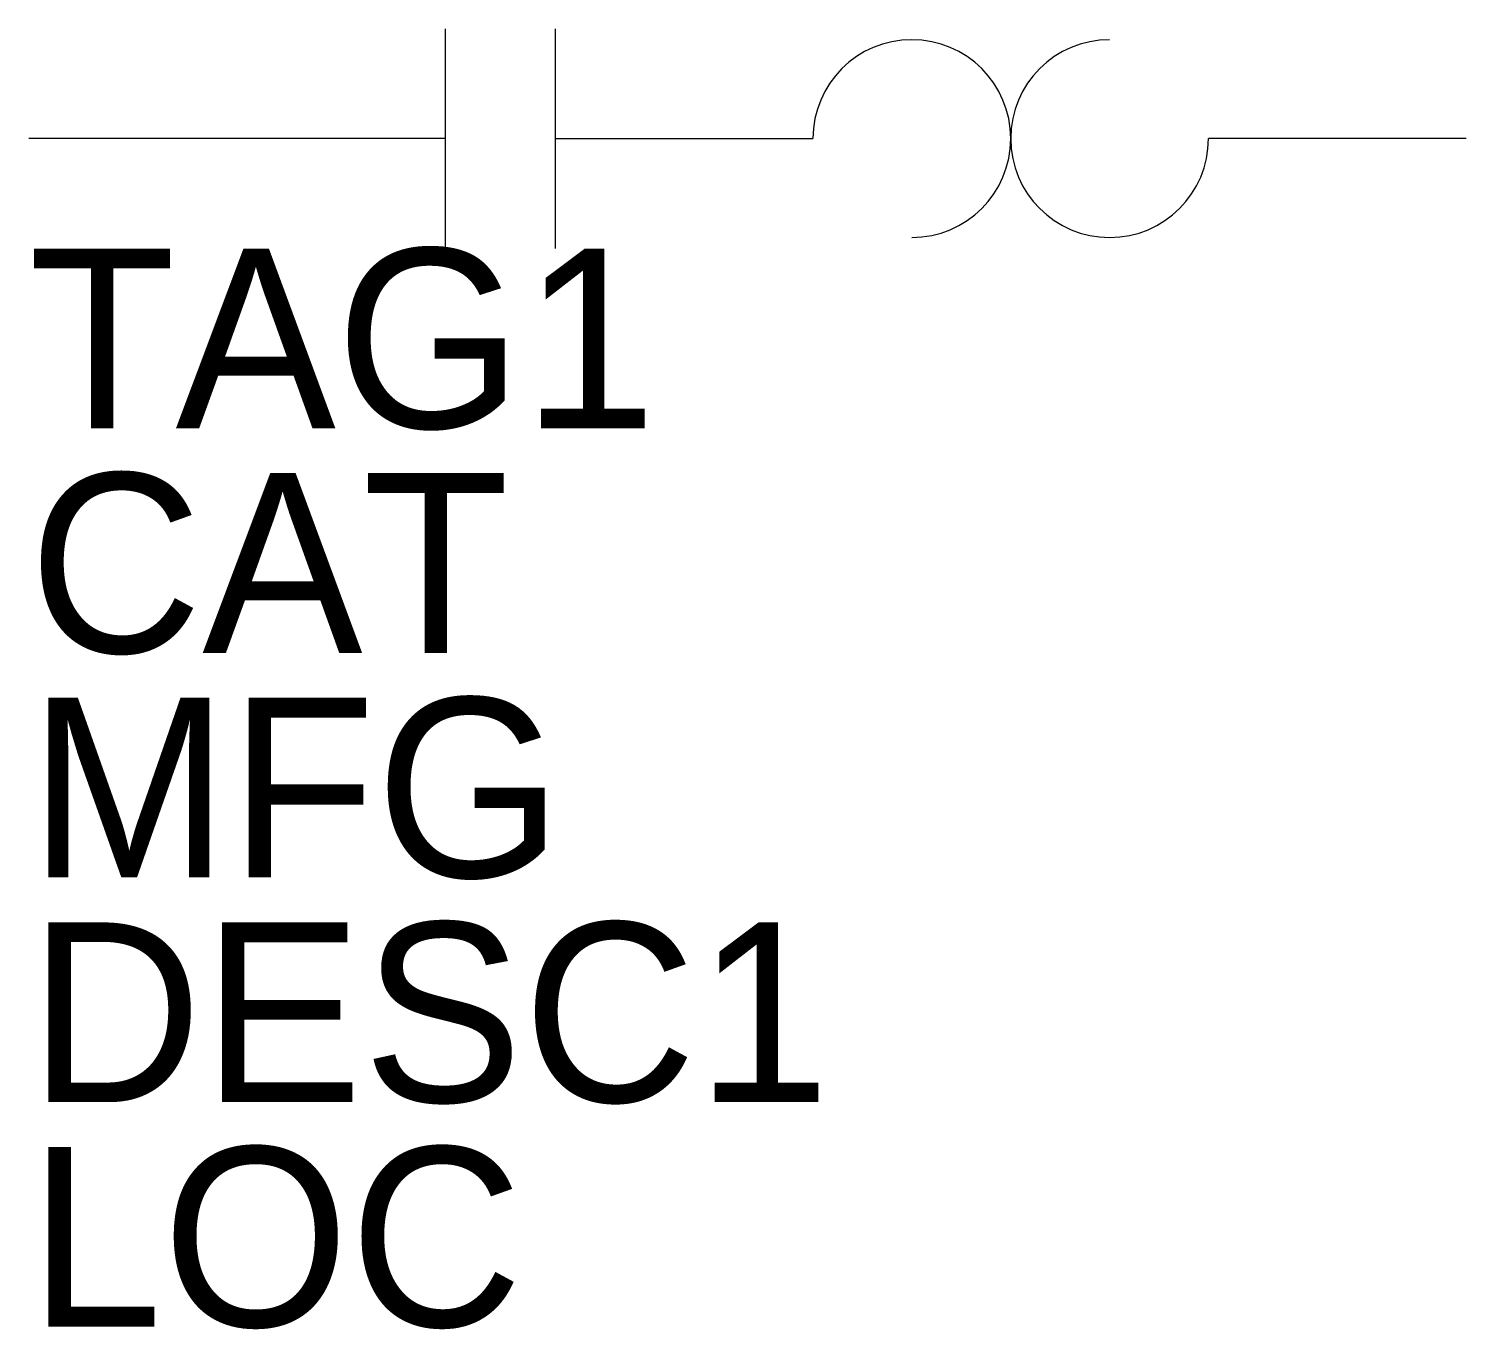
# Model space of a CAD drawing. Extents: x -0.5 to 0.5, y -0.8 to 0.11.
import ezdxf

# ---------------------------------------------------------------- set-up
doc = ezdxf.new("R2010")
doc.units = 0
doc.layers.get('0').update_dxf_attribs({"linetype": 'CONTINUOUS'})

msp = doc.modelspace()

# ---------------------------------------------------------------- linework, layer by layer
for p, q in [((-0.2103, 0.1087), (-0.2103, -0.0442)), ((-0.1338, 0.1087), (-0.1338, -0.0442)), ((-0.2103, 0.0323), (-0.5, 0.0323)), ((-0.1338, 0.0323), (0.0455, 0.0323)), ((0.5, 0.0323), (0.3207, 0.0323))]:
    msp.add_line(p, q)
for centre, start, end in [((0.1143, 0.0323), 270, 180), ((0.2519, 0.0323), 90, 270), ((0.2519, 0.0323), 90, 0)]:
    msp.add_arc(centre, 0.0688, start, end)

# ---------------------------------------------------------------- texts
for tag, p in [('TAG1', (-0.5, -0.1692)), ('CAT', (-0.5, -0.32545)), ('MFG', (-0.5, -0.4817)), ('DESC1', (-0.5, -0.63795)), ('LOC', (-0.5, -0.7942))]:
    msp.add_attdef(tag, p, '', height=0.125)

doc.saveas('drawing.dxf')
